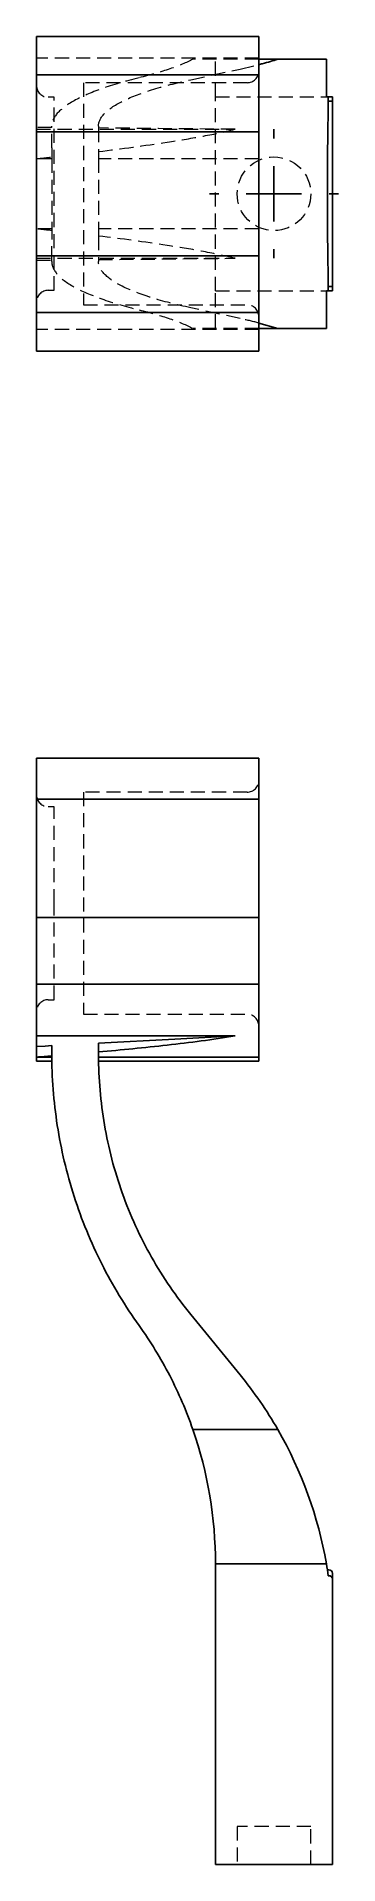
# Model space of a CAD drawing. Header units: millimetres. Extents: x 70 to 237, y 7 to 172.
# Drawn here: x 69.6 to 96.9, y 7 to 172.2 of the extents above.
import ezdxf

# ---------------------------------------------------------------- set-up
doc = ezdxf.new("R2010")
doc.units = ezdxf.units.MM
doc.linetypes.add('HIDDEN', pattern=[1.905, 1.27, -0.635])
doc.layers.add('10', color=7, linetype='Continuous')

# ---------------------------------------------------------------- blocks, each defined once
blk = doc.blocks.new('SW_CENTERMARKSYMBOL_0')
at = {"layer": '10', "color": 0}
for p, q in [((0, 5), (0, 5.83)), ((0, 0), (0, 2.5)), ((-5, 0), (-5.83, 0)), ((0, 0), (-2.5, 0)), ((0, 0), (0, -2.5)), ((0, 0), (2.5, 0)), ((5, 0), (5.83, 0)), ((0, -5), (0, -5.83))]:
    blk.add_line(p, q, dxfattribs=at)

msp = doc.modelspace()

# ---------------------------------------------------------------- linework, layer by layer
at = {"color": 7, "linetype": 'Continuous', "lineweight": 25}
for p, q in [((89.71, 172.21), (69.63, 172.21)), ((69.63, 168.74), (69.63, 172.21)), ((89.71, 168.74), (89.71, 172.21)), ((89.71, 168.74), (69.63, 168.74)), ((69.63, 163.61), (69.63, 168.74)), ((91.43, 170.16), (89.71, 170.16)), ((89.71, 163.61), (89.71, 168.74)), ((91.43, 170.16), (95.83, 170.16)), ((95.83, 170.16), (95.83, 166.77)), ((96, 166.77), (95.83, 166.77)), ((96, 166.77), (96, 166.37)), ((96, 166.77), (96.05, 166.77)), ((96, 166.37), (96.05, 166.37)), ((96.05, 166.77), (96.37, 166.77)), ((96.37, 166.77), (96.37, 166.35)), ((96.37, 166.35), (96.37, 149.65)), ((89.71, 163.61), (69.63, 163.61)), ((69.63, 152.39), (69.63, 163.61)), ((89.71, 152.39), (89.71, 163.61)), ((89.71, 152.39), (69.63, 152.39)), ((69.63, 147.26), (69.63, 152.39)), ((89.71, 147.26), (89.71, 152.39)), ((96, 149.23), (95.83, 149.23)), ((95.83, 149.23), (95.83, 145.84)), ((96, 149.63), (96, 149.23)), ((96, 149.63), (96.05, 149.63)), ((96.05, 149.23), (96, 149.23)), ((96.05, 149.23), (96.37, 149.23)), ((96.37, 149.65), (96.37, 149.23)), ((89.71, 147.26), (69.63, 147.26)), ((69.63, 143.79), (69.63, 147.26)), ((89.71, 143.79), (89.71, 147.26)), ((91.43, 145.84), (89.71, 146.32)), ((91.43, 145.84), (89.71, 145.84)), ((95.83, 145.84), (91.43, 145.84)), ((89.71, 143.79), (69.63, 143.79)), ((89.71, 107), (69.63, 107)), ((69.63, 103.27), (69.63, 107)), ((89.71, 103.27), (89.71, 107)), ((69.63, 92.6), (69.63, 103.27)), ((89.71, 103.27), (69.63, 103.27)), ((89.71, 92.6), (89.71, 103.27)), ((89.71, 92.6), (69.63, 92.6)), ((69.63, 86.56), (69.63, 92.6)), ((89.71, 86.56), (89.71, 92.6)), ((89.71, 86.56), (69.63, 86.56)), ((69.63, 81.89), (69.63, 86.56)), ((89.71, 79.97), (89.71, 86.56)), ((69.63, 81.89), (87.57, 81.89)), ((69.63, 80.93), (69.63, 81.89)), ((71, 80.3), (71, 81.01)), ((75.23, 81.23), (75.23, 80.3)), ((69.63, 79.97), (69.63, 80.93)), ((71, 79.97), (69.63, 79.97)), ((69.63, 79.61), (69.63, 79.97)), ((69.63, 79.61), (71.01, 79.61)), ((75.23, 80.11), (75.23, 80.3)), ((89.71, 79.97), (75.23, 79.97)), ((75.23, 79.61), (89.71, 79.61)), ((89.71, 79.61), (89.71, 79.97)), ((88.03, 51.24), (83.57, 56.71)), ((91.43, 46.31), (83.75, 46.31)), ((85.8, 34.17), (95.83, 34.17)), ((85.8, 34.17), (85.8, 7)), ((96.05, 33.63), (95.92, 33.63)), ((96.05, 33.1), (96, 33.1)), ((96.37, 33.31), (96.37, 32.78)), ((96.37, 7), (96.37, 32.78)), ((85.8, 7), (96.37, 7))]:
    msp.add_line(p, q, dxfattribs=at)
at = {"color": 7, "linetype": 'HIDDEN', "lineweight": 18}
for p, q in [((89.71, 170.25), (69.63, 170.25)), ((83.57, 168.31), (88.03, 169.28)), ((89.71, 170.16), (83.75, 170.16)), ((85.8, 166.77), (85.8, 170.16)), ((88.03, 169.28), (89.71, 169.68)), ((73.86, 168.04), (73.86, 147.96)), ((88.66, 168.04), (73.86, 168.04)), ((71.21, 166.72), (70.69, 166.72)), ((71.21, 149.28), (71.21, 166.72)), ((85.8, 149.23), (85.8, 166.77)), ((85.8, 166.77), (95.83, 166.77)), ((71, 163.99), (69.63, 164)), ((69.63, 163.83), (87.57, 163.83)), ((71, 163.99), (71, 164.12)), ((71, 162.14), (71, 163.99)), ((75.23, 164.12), (75.23, 164.15)), ((75.23, 164.12), (75.23, 163.95)), ((75.23, 163.95), (75.23, 161.82)), ((71, 161.17), (69.63, 161.17)), ((75.23, 161.82), (75.23, 161.37)), ((89.71, 161.17), (75.23, 161.17)), ((71, 154.83), (69.63, 154.83)), ((71, 152.01), (71, 153.86)), ((89.71, 154.83), (75.23, 154.83)), ((75.23, 154.63), (75.23, 154.18)), ((75.23, 154.18), (75.23, 152.05)), ((69.63, 152.17), (87.57, 152.17)), ((71, 151.88), (71, 152.01)), ((75.23, 152.05), (75.23, 151.88)), ((75.23, 151.85), (75.23, 151.88)), ((70.69, 149.28), (71.21, 149.28)), ((85.8, 145.84), (85.8, 149.23)), ((85.8, 149.23), (95.83, 149.23)), ((73.86, 147.96), (88.66, 147.96)), ((88.03, 146.72), (83.57, 147.69)), ((89.71, 145.75), (69.63, 145.75)), ((89.71, 145.84), (83.75, 145.84)), ((71.21, 102.6), (70.69, 102.6)), ((71.21, 93.88), (71.21, 102.6)), ((73.86, 103.92), (73.86, 83.84)), ((88.66, 103.92), (73.86, 103.92)), ((71.21, 85.16), (71.21, 93.88)), ((70.69, 85.16), (71.21, 85.16)), ((73.86, 83.84), (88.66, 83.84)), ((71, 79.97), (69.63, 79.97)), ((94.42, 10.44), (87.76, 10.44)), ((87.76, 10.44), (87.76, 7)), ((94.42, 7), (94.42, 10.44))]:
    msp.add_line(p, q, dxfattribs=at)
at = {"color": 7, "linetype": 'HIDDEN', "lineweight": 18, "flags": 128}
for points in [[(87.57, 163.83), (80.66, 163.89), (75.23, 163.95)], [(69.63, 152), (70.4, 152.01), (71, 152.01)], [(75.23, 152.05), (82.14, 152.12), (87.57, 152.17)]]:
    msp.add_lwpolyline(points, dxfattribs=at)
at = {"color": 7, "linetype": 'Continuous', "lineweight": 25, "flags": 128}
for points in [[(69.63, 80.93), (70.4, 80.97), (71, 81.01)], [(75.23, 81.23), (82.14, 81.6), (87.57, 81.89)]]:
    msp.add_lwpolyline(points, dxfattribs=at)
at = {"color": 7, "linetype": 'HIDDEN', "lineweight": 18}
msp.add_circle((91.09, 158), 3.33, dxfattribs=at)
for centre, start, end in [((88.66, 169.1), 270, 0), ((70.69, 167.78), 180, 270), ((70.69, 148.22), 90, 180), ((88.66, 146.9), 0, 90), ((88.66, 104.98), 270, 0), ((70.69, 103.66), 180, 270), ((70.69, 84.1), 90, 180), ((88.66, 82.78), 0, 90)]:
    msp.add_arc(centre, 1.06, start, end, dxfattribs=at)
at = {"color": 7, "linetype": 'Continuous', "lineweight": 25}
for centre, radius, start, end in [((48.8, 34.17), 37, 0, 19.1516), ((59.37, 27.84), 37, 9.8533, 29.9467), ((59.37, 27.84), 37, 8.1665, 9.8533), ((96.05, 33.31), 0.317, 0, 90), ((96.05, 32.78), 0.317, 0, 90)]:
    msp.add_arc(centre, radius, start, end, dxfattribs=at)
at = {"color": 7, "linetype": 'HIDDEN', "lineweight": 18}
for points, knots in [([(83.75, 170.16), (83.18, 169.86), (82.48, 169.57), (80.85, 169.01), (79.92, 168.74), (78.9, 168.49)], [0, 0, 0, 0, 0.5, 0.5, 1, 1, 1, 1]), ([(78.9, 168.49), (77.64, 168.18), (76.51, 167.85), (74.54, 167.15), (73.7, 166.79), (72.35, 166.04), (71.84, 165.66), (71.17, 164.89), (71, 164.5), (71, 164.12)], [0, 0, 0, 0, 0.25, 0.25, 0.5, 0.5, 0.75, 0.75, 1, 1, 1, 1]), ([(75.23, 164.15), (75.23, 164.52), (75.41, 164.89), (76.12, 165.63), (76.66, 166), (78.09, 166.72), (78.98, 167.06), (81.07, 167.72), (82.26, 168.02), (83.57, 168.31)], [0, 0, 0, 0, 0.25, 0.25, 0.5, 0.5, 0.75, 0.75, 1, 1, 1, 1]), ([(75.23, 161.82), (77.31, 162.07), (79.38, 162.35), (82.47, 162.83), (83.5, 163), (85.54, 163.37), (86.56, 163.58), (87.57, 163.83)], [0, 0, 0, 0, 0.5, 0.5, 0.75, 0.75, 1, 1, 1, 1]), ([(71, 161.17), (71.01, 160.12), (71.01, 159.07), (71.01, 156.95), (71.01, 155.88), (71, 154.83)], [0, 0, 0, 0, 0.5, 0.5, 1, 1, 1, 1]), ([(75.23, 161.17), (75.23, 160.12), (75.23, 159.07), (75.23, 156.95), (75.23, 155.88), (75.23, 154.83)], [0, 0, 0, 0, 0.5, 0.5, 1, 1, 1, 1]), ([(87.57, 152.17), (86.56, 152.42), (85.54, 152.63), (83.5, 153), (82.47, 153.17), (79.38, 153.65), (77.31, 153.93), (75.23, 154.18)], [0, 0, 0, 0, 0.25, 0.25, 0.5, 0.5, 1, 1, 1, 1]), ([(71, 151.88), (71, 151.5), (71.17, 151.11), (71.84, 150.34), (72.35, 149.96), (73.7, 149.21), (74.54, 148.85), (76.51, 148.15), (77.64, 147.82), (78.9, 147.51)], [0, 0, 0, 0, 0.25, 0.25, 0.5, 0.5, 0.75, 0.75, 1, 1, 1, 1]), ([(83.57, 147.69), (82.26, 147.98), (81.07, 148.28), (78.98, 148.94), (78.09, 149.28), (76.66, 150), (76.12, 150.37), (75.41, 151.11), (75.23, 151.48), (75.23, 151.85)], [0, 0, 0, 0, 0.25, 0.25, 0.5, 0.5, 0.75, 0.75, 1, 1, 1, 1]), ([(78.9, 147.51), (79.92, 147.26), (80.85, 146.99), (82.48, 146.43), (83.18, 146.14), (83.75, 145.84)], [0, 0, 0, 0, 0.5, 0.5, 1, 1, 1, 1]), ([(89.71, 146.32), (89.68, 146.33), (89.19, 146.47), (88.59, 146.6), (88.03, 146.72)], [0, 0, 0, 0, 0.056312, 1, 1, 1, 1]), ([(71, 79.97), (71, 79.89), (71.01, 79.73), (71.01, 79.62), (71.01, 79.62), (71.01, 79.62)], [0, 0, 0, 0, 0.370963, 0.741925, 1, 1, 1, 1]), ([(75.23, 79.97), (75.23, 79.89), (75.23, 79.73), (75.23, 79.62), (75.23, 79.62), (75.23, 79.62)], [0, 0, 0, 0, 0.370971, 0.741943, 1, 1, 1, 1])]:
    msp.add_open_spline(points, degree=3, knots=knots, dxfattribs=at)
at = {"color": 7, "linetype": 'Continuous', "lineweight": 25}
for points, knots in [([(89.71, 169.68), (89.82, 169.71), (90.46, 169.86), (90.99, 170.02), (91.43, 170.16)], [0, 0, 0, 0, 0.170616, 1, 1, 1, 1]), ([(96.06, 166.37), (96.14, 166.37), (96.22, 166.37), (96.34, 166.36), (96.37, 166.36), (96.37, 166.35)], [0, 0, 0, 0, 0.5, 0.5, 1, 1, 1, 1]), ([(96.05, 149.63), (96.14, 149.63), (96.22, 149.63), (96.34, 149.64), (96.37, 149.64), (96.37, 149.65)], [0, 0, 0, 0, 0.5, 0.5, 1, 1, 1, 1]), ([(87.57, 81.89), (86.56, 81.72), (85.54, 81.57), (83.5, 81.29), (82.47, 81.17), (79.38, 80.82), (77.31, 80.62), (75.23, 80.44)], [0, 0, 0, 0, 0.25, 0.25, 0.5, 0.5, 1, 1, 1, 1]), ([(71, 80.3), (71, 78.15), (71.17, 75.97), (71.84, 71.63), (72.35, 69.48), (73.7, 65.28), (74.54, 63.23), (76.51, 59.32), (77.64, 57.45), (78.9, 55.7)], [0, 0, 0, 0, 0.25, 0.25, 0.5, 0.5, 0.75, 0.75, 1, 1, 1, 1]), ([(83.57, 56.71), (82.26, 58.31), (81.07, 60.05), (78.98, 63.74), (78.09, 65.68), (76.66, 69.7), (76.12, 71.77), (75.41, 75.94), (75.23, 78.04), (75.23, 80.11)], [0, 0, 0, 0, 0.25, 0.25, 0.5, 0.5, 0.75, 0.75, 1, 1, 1, 1]), ([(78.9, 55.7), (79.92, 54.27), (80.85, 52.75), (82.48, 49.61), (83.18, 47.98), (83.75, 46.31)], [0, 0, 0, 0, 0.5, 0.5, 1, 1, 1, 1])]:
    msp.add_open_spline(points, degree=3, knots=knots, dxfattribs=at)
for points in [[(96, 166.37), (95.95, 163.58), (95.89, 158), (95.95, 152.42), (96, 149.63)], [(71, 80.08), (70.54, 80.04), (70.09, 80), (69.63, 79.97)], [(91.43, 46.31), (90.44, 48.04), (89.3, 49.69), (88.03, 51.24)]]:
    msp.add_open_spline(points, degree=3, dxfattribs=at)
at = {"color": 7, "linetype": 'HIDDEN', "lineweight": 18}
for points in [[(71, 162.14), (71, 161.87), (71, 161.6), (71, 161.32)], [(69.63, 161.17), (70.09, 161.22), (70.54, 161.27), (71, 161.32)], [(71, 161.32), (71, 161.27), (71, 161.22), (71, 161.17)], [(75.23, 161.37), (75.23, 161.3), (75.23, 161.24), (75.23, 161.17)], [(71, 154.68), (70.54, 154.73), (70.09, 154.78), (69.63, 154.83)], [(71, 154.83), (71, 154.78), (71, 154.73), (71, 154.68)], [(71, 154.68), (71, 154.4), (71, 154.13), (71, 153.86)], [(75.23, 154.83), (75.23, 154.76), (75.23, 154.7), (75.23, 154.63)], [(71, 80.08), (71, 80.04), (71, 80), (71, 79.97)]]:
    msp.add_open_spline(points, degree=3, dxfattribs=at)

# ---------------------------------------------------------------- block references
at = {"layer": '10'}
msp.add_blockref('SW_CENTERMARKSYMBOL_0', (91.09, 158), dxfattribs=at)

doc.saveas('drawing.dxf')
